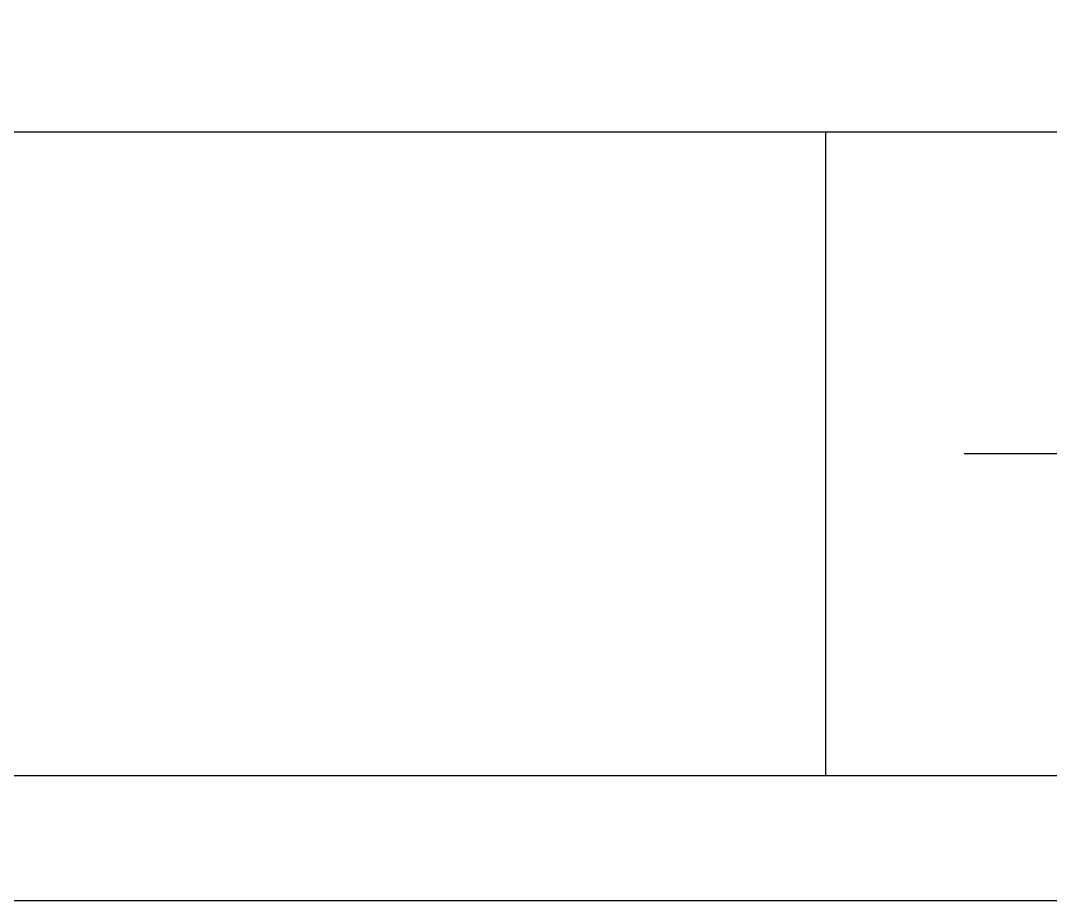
# Model space of a CAD drawing. Header units: millimetres. Extents: x 1974 to 2099, y 1386 to 1555.
# Drawn here: x 2086.673 to 2089.873, y 1470.584 to 1473.318 of the extents above; entities that cross this region are included whole.
import ezdxf

# ---------------------------------------------------------------- set-up
doc = ezdxf.new("R2010")
doc.units = ezdxf.units.MM
doc.layers.add('MARGEM', color=1, linetype='Continuous')
doc.layers.add('TIMBRE', color=7, linetype='Continuous')

msp = doc.modelspace()

# ---------------------------------------------------------------- linework, layer by layer
at = {"layer": 'MARGEM', "color": 7}
msp.add_lwpolyline([(2069.4316, 1470.5843), (2099.1316, 1470.5843), (2099.1316, 1491.6093), (2069.4316, 1491.6093)], close=True, dxfattribs=at)
at = {"layer": 'TIMBRE'}
for p, q in [((2069.8934, 1472.9723), (2098.7779, 1472.9723)), ((2089.1741, 1472.9723), (2089.1741, 1470.9723)), ((2094.7497, 1471.9723), (2089.6059, 1471.9723))]:
    msp.add_line(p, q, dxfattribs=at)
at = {"layer": 'TIMBRE', "color": 12}
msp.add_lwpolyline([(2069.8934, 1470.9723), (2098.7779, 1470.9723), (2098.7779, 1490.6093), (2069.8934, 1490.6093)], close=True, dxfattribs=at)

doc.saveas('drawing.dxf')
